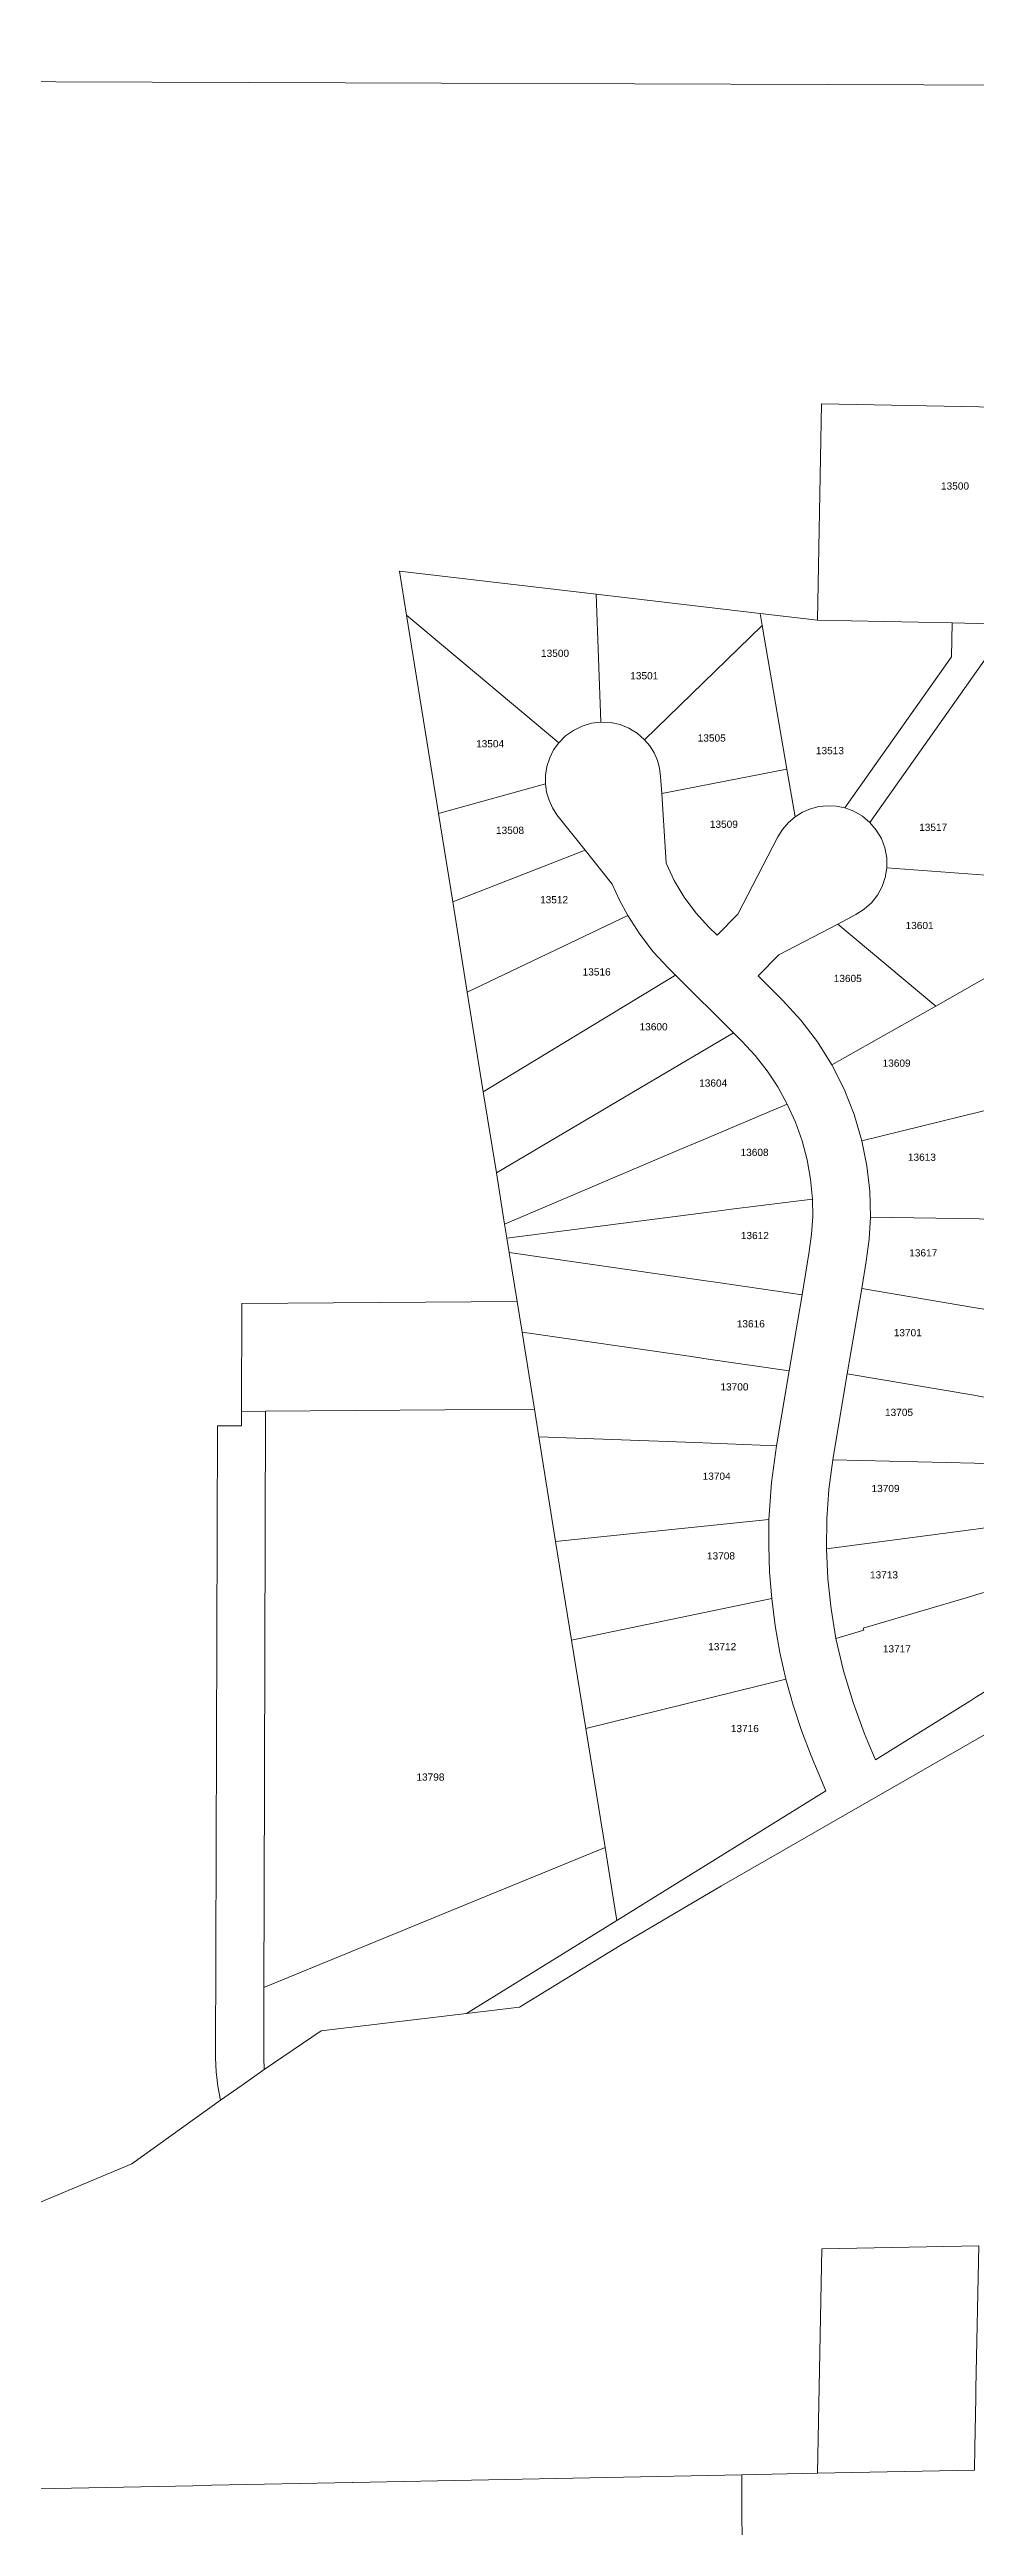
# Model space of a CAD drawing. Header units: feet. Extents: x 865220 to 2822444, y -2240498 to 975731.
# Drawn here: x 2816402 to 2817364, y 968217 to 970790 of the extents above; entities that cross this region are included whole.
import ezdxf
from ezdxf.enums import TextEntityAlignment as Align

# ---------------------------------------------------------------- set-up
doc = ezdxf.new("R2010")
doc.units = ezdxf.units.FT
doc.header["$LTSCALE"] = 0.015
doc.header["$MEASUREMENT"] = 0
doc.layers.add('Dakota County Addresses', color=7, linetype='Continuous')
doc.layers.add('Dakota County Parcels', color=7, linetype='Continuous')
doc.styles.add('Dimensions 100', font='arial.ttf')

# ---------------------------------------------------------------- blocks, each defined once
blk = doc.blocks.new('ACMAP_ANN_TEMPLATE_Dakota County Addresses')
at = {"layer": 'Dakota County Addresses', "style": 'Dimensions 100'}
blk.add_attdef('DakotaCountyAddress', text='', height=50, dxfattribs=at).set_placement((0, 0), align=Align.CENTER)

msp = doc.modelspace()

# ---------------------------------------------------------------- linework, layer by layer
at = {"layer": 'Dakota County Parcels', "lineweight": 5}
for p, q in [((2817410.3, 970752.8), (2816408.1, 970756.2)), ((2817199.6, 970196.8), (2817203.9, 970421.7)), ((2817203.9, 970421.7), (2817403.9, 970417.9)), ((2816765.3, 970247.9), (2816772.7, 970202)), ((2816765.3, 970247.9), (2816969.8, 970223.8)), ((2816969.8, 970223.8), (2817140, 970203.8)), ((2816974.7, 970091), (2816969.8, 970223.8)), ((2816772.7, 970202), (2816805.8, 969996.1)), ((2816772.7, 970202), (2816930.9, 970069.5)), ((2817019.9, 970072.8), (2817142.2, 970191.3)), ((2817140, 970203.8), (2817199.6, 970196.8)), ((2817140, 970203.8), (2817142.2, 970191.3)), ((2817142.2, 970191.3), (2817167.9, 970042)), ((2817199.6, 970196.8), (2817339.6, 970194.1)), ((2817338.9, 970159), (2817339.6, 970194.1)), ((2817228.1, 970002), (2817338.9, 970159)), ((2816805.8, 969996.1), (2816917, 970026.8)), ((2817036.7, 970034.7), (2817037.8, 970016.8)), ((2817037.8, 970016.8), (2817167.9, 970042)), ((2817167.9, 970042), (2817176.5, 969992.7)), ((2817037.8, 970016.8), (2817042.3, 969944.6)), ((2816805.8, 969996.1), (2816820.6, 969904.3)), ((2816929, 969994.8), (2816958.4, 969957.9)), ((2816820.6, 969904.3), (2816958.4, 969957.9)), ((2816958.4, 969957.9), (2816986.5, 969922.7)), ((2817117, 969891.4), (2817158.6, 969971.8)), ((2816820.6, 969904.3), (2816835.7, 969810.5)), ((2816835.7, 969810.5), (2817002.6, 969890)), ((2817086.9, 969878.1), (2817095.5, 969869.6)), ((2817095.5, 969869.6), (2817117, 969891.4)), ((2817159.6, 969849.1), (2817221, 969881.3)), ((2817221, 969881.3), (2817239.7, 969891.1)), ((2817221, 969881.3), (2817322.5, 969796)), ((2817138, 969827.4), (2817159.6, 969849.1)), ((2816852.4, 969706.8), (2817052.2, 969828.1)), ((2817044.7, 969835.5), (2817052.2, 969828.1)), ((2817052.2, 969828.1), (2817112.5, 969768.2)), ((2817138, 969827.4), (2817163.3, 969802.3)), ((2816835.7, 969810.5), (2816852.4, 969706.8)), ((2817214.6, 969735), (2817322.5, 969796)), ((2817112.5, 969768.2), (2817121, 969759.7)), ((2816852.4, 969706.8), (2816866, 969622.9)), ((2816866, 969622.9), (2816874.5, 969569.6)), ((2816874.5, 969569.6), (2816876.9, 969554.8)), ((2816876.9, 969554.8), (2816879.3, 969540)), ((2816879.3, 969540), (2816887.5, 969489.1)), ((2817183.7, 969496.1), (2817191.2, 969540.9)), ((2817245.6, 969502.6), (2817250.4, 969530.9)), ((2816601.2, 969375), (2816601.5, 969486.9)), ((2816601.5, 969486.9), (2816887.5, 969489.1)), ((2816887.5, 969489.1), (2816892.7, 969457.1)), ((2817170.3, 969417.2), (2817183.7, 969496.1)), ((2817230.6, 969413.8), (2817245.6, 969502.6)), ((2816892.7, 969457.1), (2816905.5, 969377.4)), ((2817157.2, 969339.3), (2817170.3, 969417.2)), ((2817216.3, 969329.3), (2817230.6, 969413.8)), ((2816574.3, 968703.5), (2816576.1, 969359.8)), ((2816576.1, 969359.8), (2816601.1, 969360)), ((2816601.1, 969360), (2816601.2, 969375)), ((2816601.2, 969375), (2816626.1, 969375.2)), ((2816626.1, 969375.2), (2816905.5, 969377.4)), ((2816905.5, 969377.4), (2816910.2, 969348.5)), ((2816910.2, 969348.5), (2816927.6, 969239.9)), ((2817216.3, 969329.3), (2817215.5, 969324.5)), ((2816927.6, 969239.9), (2817149.3, 969262.7)), ((2816927.6, 969239.9), (2816944.2, 969137.2)), ((2816944.2, 969137.2), (2817152.1, 969180.4)), ((2816944.2, 969137.2), (2816959, 969045.4)), ((2817218.9, 969139), (2817247.7, 969147.5)), ((2817247.7, 969147.5), (2817247, 969149.9)), ((2816959, 969045.4), (2817166.9, 969096.8)), ((2816959, 969045.4), (2816978.9, 968922)), ((2816991.1, 968846.2), (2817208.2, 968980.9)), ((2816834.8, 968749.3), (2816991.1, 968846.2)), ((2816624.3, 968703.3), (2816624.5, 968776.3)), ((2816684.1, 968731.5), (2816834.8, 968749.3)), ((2816834.8, 968749.3), (2816890.1, 968755.9)), ((2816684.1, 968731.5), (2816624.8, 968691.1)), ((2816624.3, 968703.3), (2816624.8, 968691.1)), ((2816579.5, 968659.5), (2816487.1, 968593.2)), ((2816059.2, 968413.7), (2816487.1, 968593.2)), ((2817204.1, 968504.8), (2817367.2, 968508.1)), ((2817121, 968270.2), (2817199.6, 968271.7)), ((2817121.6, 968091.2), (2817121, 968270.2))]:
    msp.add_line(p, q, dxfattribs=at)
for points in [[(2816408.1, 970756.2), (2816346, 970757.7), (2816284, 970761.8), (2816222.3, 970768.6), (2816160.9, 970777.9), (2816099.9, 970789.8)], [(2817339.6, 970194.1), (2817379.5, 970193.3), (2817384.5, 970193.2), (2817399.5, 970192.9)], [(2817254.1, 969986.8), (2817379, 970163.8), (2817384.1, 970171.1), (2817389.1, 970178.1)], [(2816974.7, 970091), (2816964.7, 970089.8), (2816955.1, 970086.9), (2816946.1, 970082.5), (2816937.9, 970076.7), (2816930.9, 970069.5)], [(2817019.9, 970072.8), (2817012.4, 970079.4), (2817003.8, 970084.6), (2816994.5, 970088.4), (2816984.7, 970090.5), (2816974.7, 970091)], [(2816930.9, 970069.5), (2816925.5, 970062.1), (2816921.4, 970053.8), (2816918.5, 970045.1), (2816917.1, 970036), (2816917, 970026.8)], [(2817036.7, 970034.7), (2817035.6, 970043.2), (2817033.3, 970051.3), (2817029.9, 970059.1), (2817025.4, 970066.3), (2817019.9, 970072.8)], [(2816917, 970026.8), (2816918.2, 970018.2), (2816920.7, 970009.9), (2816924.3, 970002.1), (2816929, 969994.8)], [(2817228.1, 970002), (2817219.3, 970003.8), (2817210.2, 970004.2), (2817201.2, 970003.3), (2817192.5, 970001), (2817184.1, 969997.5), (2817176.5, 969992.7)], [(2817254.1, 969986.8), (2817246.4, 969993.3), (2817237.6, 969998.4), (2817228.1, 970002)], [(2817176.5, 969992.7), (2817169.4, 969986.7), (2817163.4, 969979.6), (2817158.6, 969971.8)], [(2817271.7, 969939.7), (2817271.6, 969950.1), (2817269.7, 969960.3), (2817266.1, 969970), (2817260.8, 969978.9), (2817254.1, 969986.8)], [(2817042.3, 969944.6), (2817050.9, 969926.4), (2817061.3, 969909.1), (2817073.4, 969893), (2817086.9, 969878.1)], [(2817239.7, 969891.1), (2817248.3, 969896.6), (2817255.7, 969903.4), (2817262, 969911.3), (2817266.8, 969920.2), (2817270.1, 969929.7), (2817271.7, 969939.7)], [(2817271.7, 969939.7), (2817374.5, 969931.9), (2817379.5, 969931.5), (2817394.5, 969930.4)], [(2816986.5, 969922.7), (2816994, 969906.1), (2817002.6, 969890)], [(2817002.6, 969890), (2817015, 969870.6), (2817029.1, 969852.4), (2817044.7, 969835.5)], [(2817322.5, 969796), (2817372.5, 969824.2), (2817377.5, 969827.1), (2817392.7, 969835.6)], [(2817214.6, 969735), (2817199.6, 969758.9), (2817182.4, 969781.4), (2817163.3, 969802.3)], [(2816866, 969622.9), (2817022, 969714.9), (2817112.5, 969768.2)], [(2817168.3, 969694.3), (2817158.5, 969712), (2817147.3, 969728.9), (2817134.8, 969744.8), (2817121, 969759.7)], [(2817245.8, 969656.2), (2817237.8, 969683.4), (2817227.4, 969709.7), (2817214.6, 969735)], [(2816874.5, 969569.6), (2817056.6, 969646.9), (2817075.1, 969654.7), (2817168.3, 969694.3)], [(2817194.4, 969595.6), (2817192.4, 969616.1), (2817188.9, 969636.3), (2817183.6, 969656.2), (2817176.7, 969675.5), (2817168.3, 969694.3)], [(2817245.8, 969656.2), (2817369.8, 969686.6), (2817374.8, 969687.8), (2817389.9, 969691.5)], [(2817254.7, 969576.9), (2817254, 969603.6), (2817251, 969630.1), (2817245.8, 969656.2)], [(2816876.9, 969554.8), (2817089.6, 969582.2), (2817110.5, 969584.9), (2817194.4, 969595.6)], [(2817191.2, 969540.9), (2817193.6, 969559), (2817194.7, 969577.3), (2817194.4, 969595.6)], [(2817250.4, 969530.9), (2817253.4, 969553.8), (2817254.7, 969576.9)], [(2817254.7, 969576.9), (2817367.7, 969574.9), (2817372.7, 969574.8), (2817387.7, 969574.5)], [(2816879.3, 969540), (2817078.7, 969511.2), (2817098.4, 969508.4), (2817183.7, 969496.1)], [(2817245.6, 969502.6), (2817365.9, 969482.2), (2817370.9, 969481.4), (2817385.8, 969478.9)], [(2816892.7, 969457.1), (2817066.2, 969432.2), (2817086, 969429.3), (2817170.3, 969417.2)], [(2817230.6, 969413.8), (2817364.1, 969391.3), (2817369.1, 969390.4), (2817384.1, 969387.9)], [(2816624.5, 968776.3), (2816624.7, 968871.5), (2816626.1, 969375.2)], [(2816910.2, 969348.5), (2817072.3, 969342.5), (2817157.2, 969339.3)], [(2817157.2, 969339.3), (2817152, 969301.1), (2817149.3, 969262.7)], [(2817215.5, 969324.5), (2817211.6, 969293.9), (2817209.4, 969263.2), (2817209, 969232.3)], [(2817215.5, 969324.5), (2817362.8, 969321), (2817367.8, 969320.9), (2817382.8, 969320.5)], [(2817149.3, 969262.7), (2817149, 969235.3), (2817149.9, 969207.8), (2817152.1, 969180.4)], [(2817209, 969232.3), (2817361.5, 969252.4), (2817366.5, 969253.1), (2817381.5, 969255)], [(2817209, 969232.3), (2817210.5, 969201.1), (2817213.8, 969169.9), (2817218.9, 969139)], [(2817152.1, 969180.4), (2817155.7, 969152.3), (2817160.6, 969124.4), (2817166.9, 969096.8)], [(2817247, 969149.9), (2817360.1, 969183.1), (2817365.2, 969184.6), (2817380.3, 969189)], [(2817218.9, 969139), (2817226.7, 969105.4), (2817236.6, 969072.4), (2817248.7, 969040)], [(2817166.9, 969096.8), (2817174.4, 969069.9), (2817183.2, 969043.3), (2817193.2, 969017.2)], [(2817259.9, 969013), (2817358.1, 969074), (2817363.1, 969077.2), (2817378.3, 969086.6)], [(2817100.1, 968882.2), (2817246.6, 968966.3), (2817377.4, 969041.5)], [(2817248.7, 969040), (2817252.1, 969031.7), (2817259.9, 969013)], [(2817193.2, 969017.2), (2817200.5, 968999.7), (2817208.2, 968980.9)], [(2816624.5, 968776.3), (2816825.8, 968859.1), (2816889.4, 968885.2), (2816978.9, 968922)], [(2816978.9, 968922), (2816987.6, 968867.6), (2816991.1, 968846.2)], [(2817100.1, 968882.2), (2816994.5, 968820), (2816890.1, 968755.9)], [(2816574.3, 968703.5), (2816574.8, 968688.7), (2816576.6, 968674), (2816579.5, 968659.5)], [(2816579.5, 968659.5), (2816601.7, 968675), (2816624.8, 968691.1)], [(2817204.1, 968504.8), (2817199.6, 968271.7), (2817199.6, 968271.7)], [(2817363.2, 968298.6), (2817364.1, 968350), (2817364.3, 968360), (2817367.2, 968508.1)], [(2817362.7, 968275), (2817362.7, 968275), (2817363.2, 968298.6)], [(2816047.4, 968248.9), (2816099.9, 968249.9), (2816568.5, 968259.2), (2816570, 968259.3), (2816716.4, 968262.2), (2816717.1, 968262.2), (2817121, 968270.2)], [(2817199.6, 968271.7), (2817362.7, 968275), (2817362.7, 968275)]]:
    msp.add_lwpolyline(points, dxfattribs=at)

# ---------------------------------------------------------------- block references
at = {"layer": 'Dakota County Addresses', "lineweight": 5, "xscale": 0.15, "yscale": 0.15, "zscale": 0.15}
for p, values in [((2817342.6, 970332.6), {'DakotaCountyAddress': '13500'}), ((2816927, 970158.8), {'DakotaCountyAddress': '13500'}), ((2817019.7, 970135.5), {'DakotaCountyAddress': '13501'}), ((2817089.8, 970070.8), {'DakotaCountyAddress': '13505'}), ((2816859.5, 970064.8), {'DakotaCountyAddress': '13504'}), ((2817212.6, 970057.7), {'DakotaCountyAddress': '13513'}), ((2816880.2, 969974.9), {'DakotaCountyAddress': '13508'}), ((2817102.4, 969981.2), {'DakotaCountyAddress': '13509'}), ((2817319.9, 969978), {'DakotaCountyAddress': '13517'}), ((2816926, 969902.8), {'DakotaCountyAddress': '13512'}), ((2817305.8, 969876), {'DakotaCountyAddress': '13601'}), ((2816970.2, 969827.8), {'DakotaCountyAddress': '13516'}), ((2817231.1, 969821), {'DakotaCountyAddress': '13605'}), ((2817029.4, 969770.8), {'DakotaCountyAddress': '13600'}), ((2817091.3, 969712.3), {'DakotaCountyAddress': '13604'}), ((2817281.9, 969733), {'DakotaCountyAddress': '13609'}), ((2817134.3, 969640.3), {'DakotaCountyAddress': '13608'}), ((2817308.2, 969635.3), {'DakotaCountyAddress': '13613'}), ((2817134.6, 969553.9), {'DakotaCountyAddress': '13612'}), ((2817309.6, 969535.9), {'DakotaCountyAddress': '13617'}), ((2817130.4, 969462.2), {'DakotaCountyAddress': '13616'}), ((2817293.5, 969453), {'DakotaCountyAddress': '13701'}), ((2817113.4, 969396.7), {'DakotaCountyAddress': '13700'}), ((2817284.4, 969370.2), {'DakotaCountyAddress': '13705'}), ((2817094.9, 969303.9), {'DakotaCountyAddress': '13704'}), ((2817270.4, 969291.1), {'DakotaCountyAddress': '13709'}), ((2817099.4, 969221.1), {'DakotaCountyAddress': '13708'}), ((2817268.8, 969201.4), {'DakotaCountyAddress': '13713'}), ((2817100.7, 969126.8), {'DakotaCountyAddress': '13712'}), ((2817282.2, 969124.5), {'DakotaCountyAddress': '13717'}), ((2817124.2, 969041.7), {'DakotaCountyAddress': '13716'}), ((2816797.5, 968991.3), {'DakotaCountyAddress': '13798'})]:
    msp.add_blockref('ACMAP_ANN_TEMPLATE_Dakota County Addresses', p, dxfattribs=at).add_auto_attribs(values)

doc.saveas('drawing.dxf')
